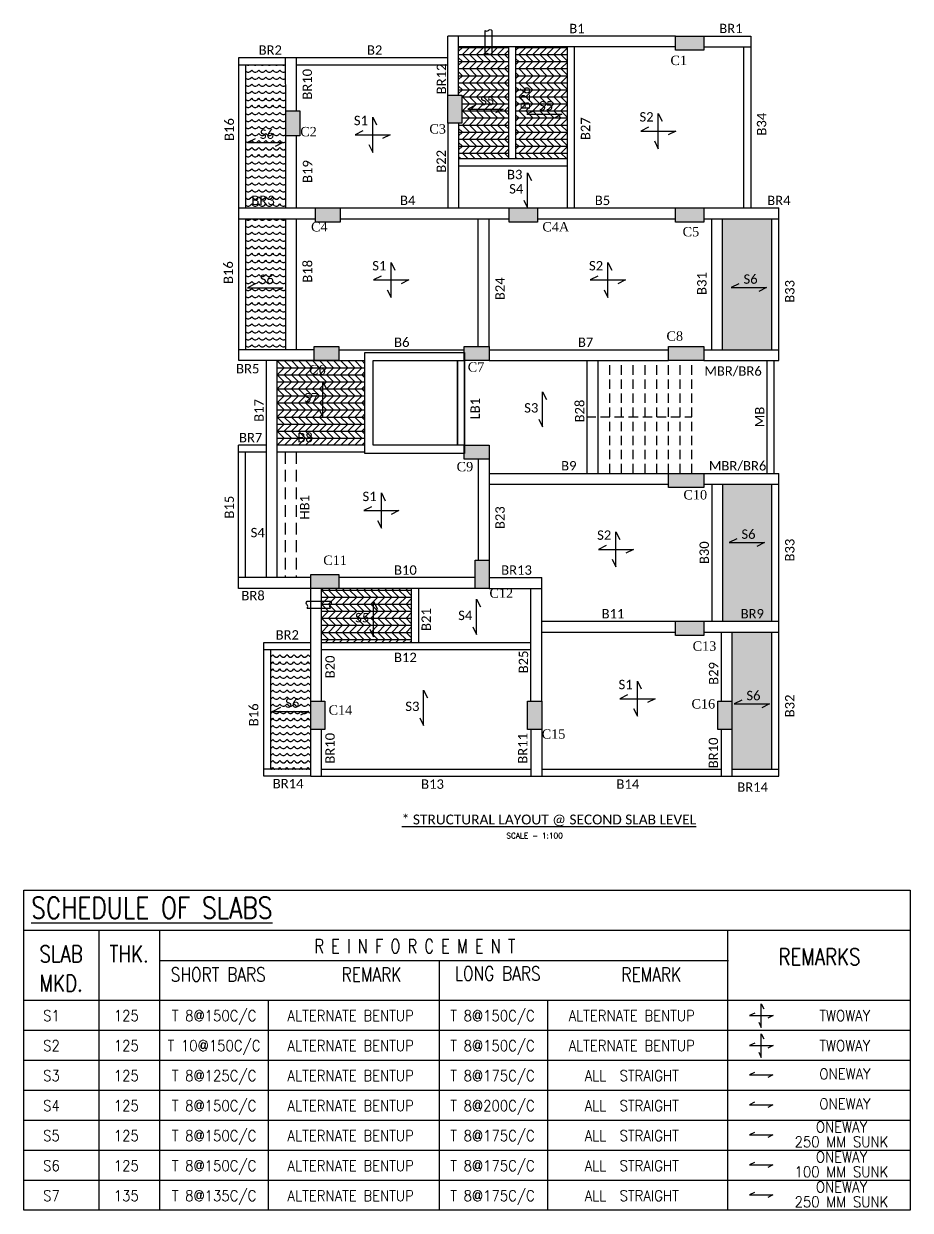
# Model space of a CAD drawing. Extents: x 2442.3 to 2484.6, y 847.7 to 875.8.
# Drawn here: x 2442.26 to 2461.15, y 849.26 to 874.52 of the extents above; entities that cross this region are included whole.
import ezdxf
from ezdxf.enums import TextEntityAlignment as Align

# ---------------------------------------------------------------- set-up
doc = ezdxf.new("R2010")
doc.units = 0
doc.linetypes.add('HIDDEN', pattern=[0.375, 0.25, -0.125])
for name, color, linetype in [('ARCH__BM_', 253, 'HIDDEN'), ('BAHUBALI_TITLE__BM_', 4, 'CONTINUOUS'), ('BEAM__BM_', 130, 'CONTINUOUS'), ('BEAM_TEXT__BM_', 20, 'CONTINUOUS'), ('BORDER__BM_', 40, 'CONTINUOUS'), ('COLUMN__BM_', 50, 'CONTINUOUS'), ('COLUMN_TEXT__BM_', 7, 'CONTINUOUS'), ('HIDDEN_BEAMS__BM_', 110, 'HIDDEN'), ('SCHEDULE_TEXT__BM_', 7, 'CONTINUOUS'), ('SLAB_MARK__BM_', 251, 'CONTINUOUS'), ('SLAB_TEXT__BM_', 7, 'CONTINUOUS'), ('SLEEVE__BM_', 80, 'CONTINUOUS'), ('SUB_TITLE__BM_', 3, 'CONTINUOUS'), ('SUNK_BY_150MM__BM_', 44, 'CONTINUOUS'), ('SUNK_BY_200MM__BM_', 201, 'CONTINUOUS'), ('TABLE__BM_', 251, 'CONTINUOUS'), ('TITLE__BM_', 6, 'CONTINUOUS'), ('TITLE_TEXT__BM_', 7, 'CONTINUOUS')]:
    doc.layers.add(name, color=color, linetype=linetype)
doc.styles.add('CALIBRI', font='calibri.ttf')
doc.styles.add('NAME', font='times.ttf')
doc.styles.add('ROMANS', font='romans')
doc.styles.add('RRR', font='romans.shx', dxfattribs={"height": 0.18})
pattern_1 = [(0, (2964.90598, 1252.1614), (0, 0.15), []), (315, (2964.90598, 1252.1614), (0.15, 0), [0.212132034, -0.212132034]), (45, (2964.90598, 1252.1614), (0.15, 0), [0.212132034, -0.212132034])]
pattern_2 = [(0, (2992.43053, 1212.03615), (0, 0.15), [0.03, -0.12]), (45, (2992.49053, 1212.05115), (0, 0.15), [0.042426407, -0.169705628]), (135, (2992.55053, 1212.05115), (-0.15, 0), [0.042426407, -0.169705628]), (26.565051, (2992.46053, 1212.03615), (0.15, 1e-10), [0.03354, -0.301870197]), (333.434949, (2992.55053, 1212.05115), (0.15, -1e-10), [0.03354, -0.301870197])]

# ---------------------------------------------------------------- blocks, each defined once
blk = doc.blocks.new('SLAB_MARK_2W')
at = {"layer": 'SLAB_MARK__BM_'}
for points in [[(823.334, 262.104), (823.431, 261.908), (823.431, 262.804), (823.529, 262.609)], [(823.179, 262.454), (822.983, 262.356), (823.879, 262.356), (823.684, 262.258)]]:
    blk.add_lwpolyline(points, dxfattribs=at)
blk = doc.blocks.new('FHGJG')
at = {"layer": 'SLAB_MARK__BM_'}
for points in [[(652.264, 340.805), (652.346, 340.641), (652.346, 341.391), (652.428, 341.227)], [(652.135, 341.098), (651.971, 341.016), (652.721, 341.016), (652.557, 340.934)]]:
    blk.add_lwpolyline(points, dxfattribs=at)
blk = doc.blocks.new('PIPE')
at = {"layer": 'SLEEVE__BM_'}
for p, q in [((0.001, 0.517), (0.001, 0.016)), ((0.151, 0.518), (0.151, 0.015))]:
    blk.add_line(p, q, dxfattribs=at)
for points in [[(0.151, 0.518, -0.422034), (0.076, 0.518)], [(0.151, 0.015, 0.422765), (0.076, 0.015)]]:
    blk.add_lwpolyline(points, format="xyb", dxfattribs=at)
for centre, start, end in [((0.039, 0.48), 44.6329, 135.5046), ((0.039, 0.053), 224.4858, 315.3902)]:
    blk.add_arc(centre, 0.0532, start, end, dxfattribs=at)

msp = doc.modelspace()

# ---------------------------------------------------------------- hatches: boundary and pattern name
at = {"layer": 'COLUMN__BM_'}
for points in [[(2456.147, 873.956), (2456.147, 874.256), (2456.747, 874.256), (2456.747, 873.956)], [(2451.597, 872.398), (2451.297, 872.398), (2451.297, 872.998), (2451.597, 872.998)], [(2448.146, 872.132), (2447.846, 872.132), (2447.846, 872.662), (2448.146, 872.662)], [(2448.475, 870.296), (2448.475, 870.596), (2449.005, 870.596), (2449.005, 870.296)], [(2452.605, 870.296), (2452.605, 870.596), (2453.205, 870.596), (2453.205, 870.296)], [(2456.147, 870.296), (2456.147, 870.596), (2456.747, 870.596), (2456.747, 870.296)], [(2448.449, 867.346), (2448.449, 867.646), (2448.979, 867.646), (2448.979, 867.346)], [(2451.646, 867.346), (2451.646, 867.646), (2452.176, 867.646), (2452.176, 867.346)], [(2455.997, 867.346), (2455.997, 867.646), (2456.747, 867.646), (2456.747, 867.346)], [(2451.646, 865.246), (2451.646, 865.546), (2452.176, 865.546), (2452.176, 865.246)], [(2455.997, 864.646), (2455.997, 864.946), (2456.747, 864.946), (2456.747, 864.646)], [(2452.176, 862.496), (2451.876, 862.496), (2451.876, 863.096), (2452.176, 863.096)], [(2448.376, 862.496), (2448.376, 862.796), (2448.976, 862.796), (2448.976, 862.496)], [(2456.147, 861.496), (2456.147, 861.796), (2456.747, 861.796), (2456.747, 861.496)], [(2448.676, 859.496), (2448.376, 859.496), (2448.376, 860.096), (2448.676, 860.096)], [(2453.297, 859.496), (2452.997, 859.496), (2452.997, 860.096), (2453.297, 860.096)], [(2457.347, 859.496), (2457.047, 859.496), (2457.047, 860.096), (2457.347, 860.096)]]:
    msp.add_hatch(color=256, dxfattribs=at).paths.add_polyline_path(points, flags=0)
at = {"layer": 'SUNK_BY_150MM__BM_'}
h = msp.add_hatch(dxfattribs=at)
h.set_pattern_fill('WATER', color=256, scale=0.15, style=0)
h.set_pattern_definition(pattern_2)
h.paths.add_polyline_path([(2447.846, 872.132), (2447.846, 872.662), (2447.841, 873.646), (2446.996, 873.646), (2446.996, 870.596), (2447.846, 870.596)])
h.paths.add_polyline_path([(2447.846, 870.366), (2446.996, 870.366), (2446.996, 867.576), (2447.846, 867.576)])
h.paths.add_polyline_path([(2447.242, 872.013), (2447.649, 872.013), (2447.649, 872.32), (2447.242, 872.32)], flags=24)
h.paths.add_polyline_path([(2447.061, 870.627), (2447.665, 870.627), (2447.665, 870.935), (2447.061, 870.935)], flags=24)
h.paths.add_polyline_path([(2447.24, 868.924), (2447.647, 868.924), (2447.647, 869.231), (2447.24, 869.231)], flags=24)
h = msp.add_hatch(dxfattribs=at)
h.set_pattern_fill('WATER', color=256, scale=0.15, style=0)
h.set_pattern_definition(pattern_2)
h.paths.add_polyline_path([(2458.197, 861.566), (2457.347, 861.566), (2457.347, 860.096), (2457.347, 859.496), (2457.347, 858.646), (2458.197, 858.646)])
h.paths.add_polyline_path([(2458.197, 864.716), (2457.147, 864.716), (2457.147, 861.796), (2458.197, 861.796)])
h.paths.add_polyline_path([(2458.197, 870.366), (2457.147, 870.366), (2457.147, 867.576), (2458.197, 867.576)])
h.paths.add_polyline_path([(2457.604, 860.062), (2458.011, 860.062), (2458.011, 860.369), (2457.604, 860.369)], flags=24)
h.paths.add_polyline_path([(2457.498, 863.498), (2457.905, 863.498), (2457.905, 863.805), (2457.498, 863.805)], flags=24)
h.paths.add_polyline_path([(2457.479, 861.827), (2458.084, 861.827), (2458.084, 862.135), (2457.479, 862.135)], flags=24)
h.paths.add_polyline_path([(2457.543, 868.928), (2457.95, 868.928), (2457.95, 869.235), (2457.543, 869.235)], flags=24)
h = msp.add_hatch(dxfattribs=at)
h.set_pattern_fill('WATER', color=256, scale=0.15, style=0)
h.set_pattern_definition(pattern_2)
h.paths.add_polyline_path([(2448.376, 861.146), (2447.526, 861.146), (2447.526, 858.646), (2448.376, 858.646), (2448.376, 859.496), (2448.376, 860.096)])
h.paths.add_polyline_path([(2447.782, 859.902), (2448.189, 859.902), (2448.189, 860.209), (2447.782, 860.209)], flags=24)
at = {"layer": 'SUNK_BY_200MM__BM_'}
h = msp.add_hatch(dxfattribs=at)
h.set_pattern_fill('GLB', color=256, scale=0.15, style=0)
h.set_pattern_definition(pattern_1)
h.paths.add_polyline_path([(2452.597, 874.026), (2451.527, 874.026), (2451.527, 872.998), (2451.597, 872.998), (2451.597, 872.398), (2451.527, 872.398), (2451.527, 871.646), (2452.597, 871.646)])
h.paths.add_polyline_path([(2453.847, 874.026), (2452.747, 874.026), (2452.747, 871.646), (2453.847, 871.646)])
h.paths.add_polyline_path([(2451.934, 872.725), (2452.341, 872.725), (2452.341, 873.033), (2451.934, 873.033)], flags=24)
h.paths.add_polyline_path([(2453.188, 872.616), (2453.595, 872.616), (2453.595, 872.923), (2453.188, 872.923)], flags=24)
h.paths.add_polyline_path([(2453.077, 872.637), (2453.077, 873.231), (2452.769, 873.231), (2452.769, 872.637)], flags=24)
h = msp.add_hatch(dxfattribs=at)
h.set_pattern_fill('GLB', color=256, scale=0.15, style=0)
h.set_pattern_definition([(0, (2930.51411, 1163.44492), (0, 0.15), []), (315, (2930.51411, 1163.44492), (0.15, 0), [0.212132034, -0.212132034]), (45, (2930.51411, 1163.44492), (0.15, 0), [0.212132034, -0.212132034])])
h.paths.add_polyline_path([(2449.53, 867.346), (2448.979, 867.346), (2448.449, 867.346), (2447.665, 867.346), (2447.665, 865.546), (2449.53, 865.546)])
h.paths.add_polyline_path([(2448.191, 866.403), (2448.598, 866.403), (2448.598, 866.711), (2448.191, 866.711)], flags=24)
h.paths.add_polyline_path([(2448.041, 865.577), (2448.474, 865.577), (2448.474, 865.885), (2448.041, 865.885)], flags=24)
h.paths.add_polyline_path([(2448.292, 866.999), (2448.739, 866.999), (2448.739, 867.305), (2448.292, 867.305)], flags=24)
h = msp.add_hatch(dxfattribs=at)
h.set_pattern_fill('GLB', color=256, scale=0.15, style=0)
h.set_pattern_definition(pattern_1)
h.paths.add_polyline_path([(2450.526, 862.496), (2448.976, 862.496), (2448.606, 862.496), (2448.606, 861.346), (2450.526, 861.346)])
h.paths.add_polyline_path([(2449.272, 861.721), (2449.679, 861.721), (2449.679, 862.028), (2449.272, 862.028)], flags=24)

# ---------------------------------------------------------------- linework, layer by layer
at = {"layer": 'ARCH__BM_', "ltscale": 0.8}
for p, q in [((2454.497, 864.946), (2454.497, 867.346)), ((2454.747, 864.946), (2454.747, 867.346)), ((2454.997, 864.946), (2454.997, 867.346)), ((2455.247, 864.946), (2455.247, 867.346)), ((2455.497, 864.946), (2455.497, 867.346)), ((2455.747, 864.946), (2455.747, 867.346)), ((2455.997, 864.946), (2455.997, 867.346)), ((2456.247, 864.946), (2456.247, 867.346)), ((2456.497, 864.946), (2456.497, 867.346)), ((2454.247, 866.146), (2456.497, 866.146))]:
    msp.add_line(p, q, dxfattribs=at)
at = {"layer": 'BEAM__BM_'}
for p, q in [((2456.147, 874.256), (2451.297, 874.256)), ((2451.297, 872.998), (2451.297, 874.256)), ((2451.527, 872.998), (2451.527, 874.256)), ((2456.747, 874.256), (2457.747, 874.256)), ((2457.747, 874.256), (2457.747, 870.596)), ((2456.147, 874.026), (2451.527, 874.026)), ((2452.597, 871.646), (2452.597, 874.026)), ((2452.747, 871.646), (2452.747, 874.026)), ((2453.847, 871.646), (2453.847, 874.026)), ((2453.997, 871.646), (2453.997, 874.026)), ((2456.747, 874.026), (2457.747, 874.026)), ((2457.597, 874.026), (2457.597, 870.596)), ((2446.846, 873.796), (2447.841, 873.796)), ((2446.846, 870.596), (2446.846, 873.796)), ((2447.841, 873.796), (2451.297, 873.796)), ((2447.846, 872.662), (2447.841, 873.796)), ((2448.076, 872.664), (2448.071, 873.797)), ((2446.846, 873.646), (2447.841, 873.646)), ((2446.996, 870.596), (2446.996, 873.646)), ((2448.071, 873.646), (2451.297, 873.646)), ((2451.297, 872.398), (2451.297, 870.596)), ((2451.527, 872.398), (2451.527, 870.596)), ((2447.846, 870.596), (2447.846, 872.132)), ((2448.076, 870.596), (2448.076, 872.132)), ((2451.527, 871.646), (2453.847, 871.646)), ((2451.527, 871.496), (2453.847, 871.496)), ((2453.847, 870.596), (2453.847, 871.646)), ((2453.997, 870.596), (2453.997, 871.646)), ((2446.846, 870.596), (2448.475, 870.596)), ((2446.846, 867.346), (2446.846, 870.596)), ((2449.005, 870.596), (2452.597, 870.596)), ((2453.205, 870.596), (2456.147, 870.596)), ((2456.747, 870.596), (2458.347, 870.596)), ((2458.347, 867.346), (2458.347, 870.596)), ((2446.846, 870.366), (2448.475, 870.366)), ((2446.996, 867.576), (2446.996, 870.366)), ((2447.846, 867.576), (2447.846, 870.366)), ((2448.076, 867.576), (2448.076, 870.366)), ((2449.005, 870.366), (2452.597, 870.366)), ((2451.946, 867.646), (2451.946, 870.366)), ((2452.176, 867.646), (2452.176, 870.366)), ((2453.205, 870.366), (2456.147, 870.366)), ((2456.747, 870.366), (2458.347, 870.366)), ((2456.917, 867.576), (2456.917, 870.366)), ((2457.147, 867.576), (2457.147, 870.366)), ((2458.197, 867.576), (2458.197, 870.366)), ((2448.449, 867.576), (2446.846, 867.576)), ((2448.979, 867.576), (2451.646, 867.576)), ((2452.176, 867.576), (2455.997, 867.576)), ((2456.747, 867.576), (2458.347, 867.576)), ((2448.449, 867.346), (2446.846, 867.346)), ((2447.435, 862.726), (2447.435, 867.346)), ((2447.665, 862.726), (2447.665, 867.346)), ((2448.979, 867.346), (2449.53, 867.346)), ((2451.505, 865.546), (2451.505, 867.346)), ((2451.655, 865.546), (2451.655, 867.346)), ((2452.176, 867.346), (2455.997, 867.346)), ((2454.267, 864.946), (2454.267, 867.346)), ((2454.497, 864.946), (2454.497, 867.346)), ((2456.747, 867.346), (2458.347, 867.346)), ((2458.097, 864.946), (2458.097, 867.346)), ((2458.247, 864.946), (2458.247, 867.346)), ((2447.435, 865.546), (2446.836, 865.546)), ((2446.836, 862.496), (2446.836, 865.546)), ((2449.53, 865.546), (2447.665, 865.546)), ((2447.435, 865.396), (2446.836, 865.396)), ((2446.986, 862.726), (2446.986, 865.396)), ((2449.53, 865.396), (2447.665, 865.396)), ((2451.946, 865.246), (2451.946, 863.096)), ((2452.176, 865.246), (2452.176, 863.096)), ((2452.176, 864.946), (2455.997, 864.946)), ((2456.747, 864.946), (2458.347, 864.946)), ((2458.347, 861.566), (2458.347, 864.946)), ((2452.176, 864.716), (2455.997, 864.716)), ((2456.747, 864.716), (2458.347, 864.716)), ((2456.917, 864.716), (2456.917, 861.796)), ((2457.147, 864.716), (2457.147, 861.796)), ((2458.197, 861.796), (2458.197, 864.716)), ((2448.376, 862.726), (2446.836, 862.726)), ((2451.876, 862.726), (2448.976, 862.726)), ((2452.176, 862.726), (2453.297, 862.726)), ((2453.297, 860.096), (2453.297, 862.726)), ((2448.376, 862.496), (2446.836, 862.496)), ((2448.376, 860.096), (2448.376, 862.496)), ((2448.606, 860.096), (2448.606, 862.496)), ((2451.876, 862.496), (2448.976, 862.496)), ((2450.526, 861.346), (2450.526, 862.496)), ((2450.676, 861.346), (2450.676, 862.496)), ((2452.176, 862.496), (2453.297, 862.496)), ((2453.067, 860.096), (2453.067, 862.496)), ((2453.297, 861.796), (2456.147, 861.796)), ((2456.747, 861.796), (2458.347, 861.796)), ((2453.297, 861.566), (2456.147, 861.566)), ((2456.747, 861.566), (2458.347, 861.566)), ((2457.117, 861.566), (2457.117, 860.096)), ((2457.347, 861.566), (2457.347, 860.096)), ((2458.197, 858.646), (2458.197, 861.566)), ((2458.347, 858.496), (2458.347, 861.566)), ((2447.376, 858.496), (2447.376, 861.346)), ((2447.376, 861.346), (2448.367, 861.346)), ((2447.376, 861.196), (2448.367, 861.196)), ((2447.526, 858.646), (2447.526, 861.196)), ((2448.606, 861.346), (2453.067, 861.346)), ((2448.606, 861.196), (2453.067, 861.196)), ((2448.376, 858.496), (2448.376, 859.496)), ((2448.606, 858.496), (2448.606, 859.496)), ((2453.067, 859.496), (2453.067, 858.496)), ((2453.297, 859.496), (2453.297, 858.496)), ((2457.117, 859.496), (2457.117, 858.496)), ((2457.347, 859.496), (2457.347, 858.496)), ((2448.376, 858.646), (2447.376, 858.646)), ((2448.606, 858.646), (2453.067, 858.646)), ((2453.297, 858.646), (2457.117, 858.646)), ((2457.347, 858.646), (2458.347, 858.646)), ((2448.376, 858.496), (2447.376, 858.496)), ((2448.376, 858.496), (2453.297, 858.496)), ((2453.297, 858.496), (2457.347, 858.496)), ((2457.347, 858.496), (2458.347, 858.496))]:
    msp.add_line(p, q, dxfattribs=at)
at = {"layer": 'BORDER__BM_'}
msp.add_line((2442.264, 855.219), (2461.146, 855.219), dxfattribs=at)
msp.add_lwpolyline([(2461.146, 849.258), (2442.264, 849.258), (2442.264, 856.07), (2461.146, 856.07)], close=True, dxfattribs=at)
at = {"layer": 'COLUMN__BM_'}
for p, q in [((2449.705, 867.346), (2451.646, 867.346)), ((2449.705, 865.546), (2449.705, 867.346)), ((2451.505, 867.346), (2451.505, 865.546)), ((2451.646, 865.546), (2449.705, 865.546))]:
    msp.add_line(p, q, dxfattribs=at)
for points in [[(2456.147, 873.956), (2456.147, 874.256), (2456.747, 874.256), (2456.747, 873.956)], [(2451.597, 872.398), (2451.297, 872.398), (2451.297, 872.998), (2451.597, 872.998)], [(2448.146, 872.132), (2447.846, 872.132), (2447.846, 872.662), (2448.146, 872.662)], [(2448.475, 870.296), (2448.475, 870.596), (2449.005, 870.596), (2449.005, 870.296)], [(2452.605, 870.296), (2452.605, 870.596), (2453.205, 870.596), (2453.205, 870.296)], [(2456.147, 870.296), (2456.147, 870.596), (2456.747, 870.596), (2456.747, 870.296)], [(2448.449, 867.346), (2448.449, 867.646), (2448.979, 867.646), (2448.979, 867.346)], [(2449.53, 867.521), (2451.655, 867.521), (2451.655, 865.371), (2449.53, 865.371)], [(2451.646, 867.346), (2451.646, 867.646), (2452.176, 867.646), (2452.176, 867.346)], [(2455.997, 867.346), (2455.997, 867.646), (2456.747, 867.646), (2456.747, 867.346)], [(2451.646, 865.246), (2451.646, 865.546), (2452.176, 865.546), (2452.176, 865.246)], [(2455.997, 864.646), (2455.997, 864.946), (2456.747, 864.946), (2456.747, 864.646)], [(2452.176, 862.496), (2451.876, 862.496), (2451.876, 863.096), (2452.176, 863.096)], [(2448.376, 862.496), (2448.376, 862.796), (2448.976, 862.796), (2448.976, 862.496)], [(2456.147, 861.496), (2456.147, 861.796), (2456.747, 861.796), (2456.747, 861.496)], [(2448.676, 859.496), (2448.376, 859.496), (2448.376, 860.096), (2448.676, 860.096)], [(2453.297, 859.496), (2452.997, 859.496), (2452.997, 860.096), (2453.297, 860.096)], [(2457.347, 859.496), (2457.047, 859.496), (2457.047, 860.096), (2457.347, 860.096)]]:
    msp.add_lwpolyline(points, close=True, dxfattribs=at)
at = {"layer": 'HIDDEN_BEAMS__BM_'}
for p, q in [((2447.836, 865.396), (2447.836, 862.726)), ((2448.066, 865.396), (2448.066, 862.726))]:
    msp.add_line(p, q, dxfattribs=at)
at = {"layer": 'SLAB_MARK__BM_'}
for points in [[(2451.889, 872.782), (2451.725, 872.7), (2452.475, 872.7), (2452.311, 872.618)], [(2453.142, 872.672), (2452.978, 872.59), (2453.728, 872.59), (2453.564, 872.509)], [(2447.197, 872.07), (2447.033, 871.988), (2447.783, 871.988), (2447.619, 871.906)], [(2452.913, 870.759), (2452.994, 870.596), (2452.994, 871.345), (2453.076, 871.182)], [(2447.194, 868.98), (2447.03, 868.898), (2447.78, 868.898), (2447.616, 868.817)], [(2457.497, 868.984), (2457.334, 868.902), (2458.084, 868.902), (2457.92, 868.82)], [(2448.552, 866.314), (2448.634, 866.151), (2448.634, 866.9), (2448.716, 866.737)], [(2453.233, 866.097), (2453.315, 865.933), (2453.315, 866.683), (2453.397, 866.519)], [(2457.453, 863.554), (2457.289, 863.472), (2458.039, 863.472), (2457.875, 863.39)], [(2449.633, 861.632), (2449.715, 861.468), (2449.715, 862.218), (2449.797, 862.054)], [(2451.827, 861.679), (2451.909, 861.515), (2451.909, 862.265), (2451.991, 862.102)], [(2450.7, 859.743), (2450.782, 859.579), (2450.782, 860.329), (2450.864, 860.165)], [(2457.559, 860.118), (2457.395, 860.036), (2458.145, 860.036), (2457.981, 859.954)], [(2447.736, 859.958), (2447.572, 859.877), (2448.322, 859.877), (2448.158, 859.795)], [(2457.828, 852.194), (2457.719, 852.14), (2458.22, 852.14), (2458.11, 852.085)], [(2457.828, 851.556), (2457.719, 851.501), (2458.22, 851.501), (2458.11, 851.446)], [(2457.828, 850.917), (2457.719, 850.862), (2458.22, 850.862), (2458.11, 850.807)], [(2457.828, 850.278), (2457.719, 850.223), (2458.22, 850.223), (2458.11, 850.168)], [(2457.828, 849.639), (2457.719, 849.584), (2458.22, 849.584), (2458.11, 849.529)]]:
    msp.add_lwpolyline(points, dxfattribs=at)
at = {"layer": 'TABLE__BM_'}
for p, q in [((2443.874, 856.061), (2443.874, 856.07)), ((2445.163, 856.061), (2445.163, 856.07)), ((2447.478, 856.061), (2447.478, 856.07)), ((2443.874, 849.258), (2443.874, 855.219)), ((2445.163, 849.258), (2445.163, 855.219)), ((2445.163, 849.258), (2445.163, 855.219)), ((2445.163, 849.258), (2445.163, 855.219)), ((2445.163, 849.258), (2445.163, 855.219)), ((2445.163, 849.258), (2445.163, 855.219)), ((2457.259, 849.258), (2457.259, 855.219)), ((2457.259, 849.258), (2457.259, 855.219)), ((2457.259, 849.258), (2457.259, 855.219)), ((2457.259, 849.258), (2457.259, 855.219)), ((2457.259, 849.258), (2457.259, 855.219)), ((2445.163, 854.575), (2457.277, 854.575)), ((2451.121, 849.258), (2451.121, 854.575)), ((2442.264, 853.73), (2461.146, 853.73)), ((2447.478, 849.258), (2447.478, 853.73)), ((2453.425, 849.258), (2453.425, 853.73)), ((2442.264, 853.091), (2461.146, 853.091)), ((2442.264, 852.452), (2461.146, 852.452)), ((2442.264, 851.814), (2461.146, 851.814)), ((2442.264, 851.814), (2461.146, 851.814)), ((2442.264, 851.814), (2461.146, 851.814)), ((2442.264, 851.175), (2461.146, 851.175)), ((2442.264, 851.175), (2461.146, 851.175)), ((2442.264, 850.536), (2461.146, 850.536)), ((2442.264, 850.536), (2461.146, 850.536)), ((2442.264, 849.897), (2461.146, 849.897)), ((2442.264, 849.897), (2461.146, 849.897))]:
    msp.add_line(p, q, dxfattribs=at)

# ---------------------------------------------------------------- block references
at = {"layer": 'BAHUBALI_TITLE__BM_', "xscale": 0.5587284566856363, "yscale": 0.5587284566856363, "zscale": 0.5587284566856363}
for p in [(1997.899, 706.817), (1997.899, 706.178)]:
    msp.add_blockref('SLAB_MARK_2W', p, dxfattribs=at)
at = {"layer": 'SLAB_MARK__BM_'}
for p in [(1797.351, 531.139), (1803.434, 531.217), (1797.743, 528.047), (1802.359, 528.047), (1797.535, 523.137), (1802.532, 522.312), (1802.989, 519.133)]:
    msp.add_blockref('FHGJG', p, dxfattribs=at)
at = {"layer": 'SLEEVE__BM_', "xscale": -0.9962016975403694, "yscale": 0.9962016975403694, "zscale": 0.996201697540334}
msp.add_blockref('PIPE', (2452.238, 873.861), dxfattribs=at)
at = {"layer": 'SLEEVE__BM_', "xscale": -0.9962016975403694, "yscale": 0.9962016975403694, "zscale": 0.996201697540334, "rotation": 90}
msp.add_blockref('PIPE', (2448.814, 862.223), dxfattribs=at)

# ---------------------------------------------------------------- texts
at = {"layer": 'BEAM_TEXT__BM_', "style": 'CALIBRI'}
for s, p in [('B1', (2454.046, 874.256)), ('BR1', (2457.325, 874.257)), ('BR2', (2447.515, 873.797)), ('B2', (2449.738, 873.797)), ('B3', (2452.722, 871.148)), ('BR3', (2447.363, 870.597)), ('B4', (2450.443, 870.597)), ('B5', (2454.591, 870.597)), ('BR4', (2458.347, 870.596)), ('B6', (2450.317, 867.577)), ('B7', (2454.231, 867.577)), ('BR5', (2447.035, 867.014)), ('MBR/BR6', (2457.371, 866.964)), ('BR7', (2447.097, 865.547)), ('B8', (2448.257, 865.547)), ('B9', (2453.874, 864.947)), ('MBR/BR6', (2457.469, 864.947)), ('B10', (2450.394, 862.727)), ('BR13', (2452.76, 862.727)), ('BR8', (2447.149, 862.184)), ('B11', (2454.814, 861.797)), ('BR9', (2457.781, 861.797)), ('BR2', (2447.877, 861.347)), ('B12', (2450.394, 860.867)), ('BR14', (2447.896, 858.182)), ('B13', (2450.971, 858.17)), ('B14', (2455.131, 858.17)), ('BR14', (2457.788, 858.106))]:
    msp.add_text(s, height=0.2, dxfattribs=at).set_placement(p, align=Align.BOTTOM_CENTER)
for s, p in [('BR10', (2448.463, 873.229)), ('BR12', (2451.321, 873.343)), ('B26', (2453.107, 872.934)), ('B16', (2446.801, 872.265)), ('B27', (2454.389, 872.283)), ('B34', (2458.139, 872.38)), ('B22', (2451.316, 871.588)), ('B19', (2448.468, 871.372)), ('B16', (2446.781, 869.22)), ('B18', (2448.468, 869.247)), ('B31', (2456.866, 868.987)), ('B24', (2452.568, 868.876)), ('B33', (2458.739, 868.819)), ('B17', (2447.435, 866.285)), ('LB1', (2452.039, 866.323)), ('B28', (2454.265, 866.272)), ('MB', (2458.097, 866.146)), ('B15', (2446.801, 864.227)), ('HB1', (2448.407, 864.223)), ('B23', (2452.568, 864.002)), ('B30', (2456.917, 863.256)), ('B33', (2458.739, 863.312)), ('B21', (2450.996, 861.834)), ('B25', (2453.067, 860.93)), ('B20', (2448.948, 860.826)), ('B29', (2457.117, 860.686)), ('B32', (2458.739, 859.995)), ('B16', (2447.322, 859.806)), ('BR10', (2448.948, 859.093)), ('BR11', (2453.052, 859.091)), ('BR10', (2457.112, 858.995))]:
    msp.add_text(s, height=0.2, rotation=90, dxfattribs=at).set_placement(p, align=Align.BOTTOM_CENTER)
at = {"layer": 'COLUMN_TEXT__BM_', "style": 'NAME'}
for s, p in [('C1', (2456.039, 873.838)), ('C2', (2448.154, 872.321)), ('C3', (2450.904, 872.379)), ('C4', (2448.384, 870.296)), ('C4A', (2453.311, 870.296)), ('C5', (2456.298, 870.191)), ('C8', (2455.954, 867.969)), ('C6', (2448.343, 867.254)), ('C7', (2451.721, 867.31)), ('C9', (2451.484, 865.189)), ('C10', (2456.315, 864.59)), ('C11', (2448.644, 863.196)), ('C12', (2452.184, 862.496)), ('C13', (2456.511, 861.369)), ('C16', (2456.487, 860.139)), ('C14', (2448.757, 860.008)), ('C15', (2453.297, 859.496))]:
    msp.add_text(s, height=0.2, rotation=360, dxfattribs=at).set_placement(p, align=Align.TOP_LEFT)
at = {"layer": 'SCHEDULE_TEXT__BM_', "linetype": 'CONTINUOUS', "style": 'ROMANS', "width": 0.9}
for s, p in [('T 8@150C/C', (2446.319, 853.216)), ('T 8@150C/C', (2452.249, 853.216)), ('S1', (2442.856, 853.216)), ('125', (2444.449, 853.217)), ('ALTERNATE BENTUP', (2449.228, 853.216)), ('ALTERNATE BENTUP', (2455.213, 853.216)), ('TWOWAY', (2459.751, 853.216)), ('S2', (2442.856, 852.578)), ('125', (2444.449, 852.578)), ('T 10@150C/C', (2446.319, 852.578)), ('ALTERNATE BENTUP', (2449.228, 852.578)), ('T 8@150C/C', (2452.249, 852.578)), ('ALTERNATE BENTUP', (2455.213, 852.578)), ('TWOWAY', (2459.751, 852.578)), ('T 8@125C/C', (2446.319, 851.939)), ('T 8@175C/C', (2452.249, 851.939)), ('ONEWAY', (2459.756, 851.977)), ('S3', (2442.856, 851.939)), ('125', (2444.449, 851.939)), ('ALTERNATE BENTUP', (2449.228, 851.939)), ('ALL  STRAIGHT', (2455.213, 851.939)), ('S4', (2442.856, 851.3)), ('125', (2444.449, 851.3)), ('T 8@150C/C', (2446.319, 851.3)), ('ALTERNATE BENTUP', (2449.228, 851.3)), ('T 8@200C/C', (2452.249, 851.3)), ('ALL  STRAIGHT', (2455.213, 851.3)), ('ONEWAY', (2459.756, 851.339)), ('ONEWAY', (2459.681, 850.847)), ('S5', (2442.856, 850.661)), ('125', (2444.449, 850.661)), ('T 8@150C/C', (2446.319, 850.661)), ('ALTERNATE BENTUP', (2449.228, 850.661)), ('T 8@175C/C', (2452.249, 850.661)), ('ALL  STRAIGHT', (2455.213, 850.661)), ('250 MM SUNK', (2459.681, 850.532)), ('ONEWAY', (2459.681, 850.208)), ('S6', (2442.856, 850.022)), ('125', (2444.449, 850.022)), ('T 8@150C/C', (2446.319, 850.022)), ('ALTERNATE BENTUP', (2449.228, 850.022)), ('T 8@175C/C', (2452.249, 850.022)), ('ALL  STRAIGHT', (2455.213, 850.022)), ('100 MM SUNK', (2459.681, 849.893)), ('ONEWAY', (2459.681, 849.569)), ('S7', (2442.856, 849.383)), ('135', (2444.449, 849.383)), ('T 8@135C/C', (2446.319, 849.383)), ('ALTERNATE BENTUP', (2449.228, 849.383)), ('T 8@175C/C', (2452.249, 849.383)), ('ALL  STRAIGHT', (2455.213, 849.383)), ('250 MM SUNK', (2459.681, 849.254))]:
    msp.add_text(s, height=0.23, dxfattribs=at).set_placement(p, align=Align.BOTTOM_CENTER)
at = {"layer": 'SLAB_TEXT__BM_', "style": 'CALIBRI'}
for s, p in [('S5', (2451.986, 872.78)), ('S5', (2453.239, 872.67)), ('S1', (2449.295, 872.358)), ('S2', (2455.378, 872.435)), ('S6', (2447.294, 872.067)), ('S4', (2452.603, 870.903)), ('S1', (2449.687, 869.266)), ('S2', (2454.303, 869.266)), ('S6', (2457.594, 868.982)), ('S6', (2447.291, 868.978)), ('S7', (2448.242, 866.458)), ('S3', (2452.923, 866.24)), ('S1', (2449.479, 864.355)), ('S4', (2447.097, 863.585)), ('S2', (2454.476, 863.531)), ('S6', (2457.549, 863.552)), ('S5', (2449.323, 861.775)), ('S4', (2451.517, 861.822)), ('S1', (2454.933, 860.351)), ('S6', (2447.833, 859.956)), ('S6', (2457.655, 860.116)), ('S3', (2450.391, 859.886))]:
    msp.add_text(s, height=0.2, dxfattribs=at).set_placement(p)
at = {"layer": 'SUB_TITLE__BM_', "style": 'ROMANS'}
for s, height, width, p in [('SLAB', 0.3539, 0.8, (2442.601, 854.538)), ('THK.', 0.3539, 0.8, (2444.09, 854.538)), ('R E I N F O R C E M E N T', 0.29961, 0.75, (2448.456, 854.729)), ('REMARKS', 0.3539, 0.8, (2458.338, 854.478)), ('SHORT BARS', 0.2996, 0.8, (2445.396, 854.129)), ('REMARK', 0.2996, 0.8, (2449.035, 854.129)), ('LONG BARS', 0.2996, 0.8, (2451.444, 854.146)), ('REMARK', 0.2996, 0.8, (2454.993, 854.129)), ('MKD.', 0.3539, 0.8, (2442.601, 853.915))]:
    msp.add_text(s, height=height, dxfattribs=dict(at, width=width)).set_placement(p)
at = {"layer": 'TITLE__BM_', "linetype": 'CONTINUOUS', "style": 'ROMANS', "width": 0.8}
msp.add_text('%%uSCHEDULE OF SLABS', height=0.4554, dxfattribs=at).set_placement((2442.423, 855.469))
at = {"layer": 'TITLE_TEXT__BM_'}
for s, height, style, p in [('%%U* STRUCTURAL LAYOUT @ SECOND SLAB LEVEL', 0.21, 'CALIBRI', (2450.316, 857.472)), ('SCALE - 1:100', 0.1152, 'RRR', (2452.544, 857.176))]:
    msp.add_text(s, height=height, dxfattribs=dict(at, style=style)).set_placement(p)

doc.saveas('drawing.dxf')
